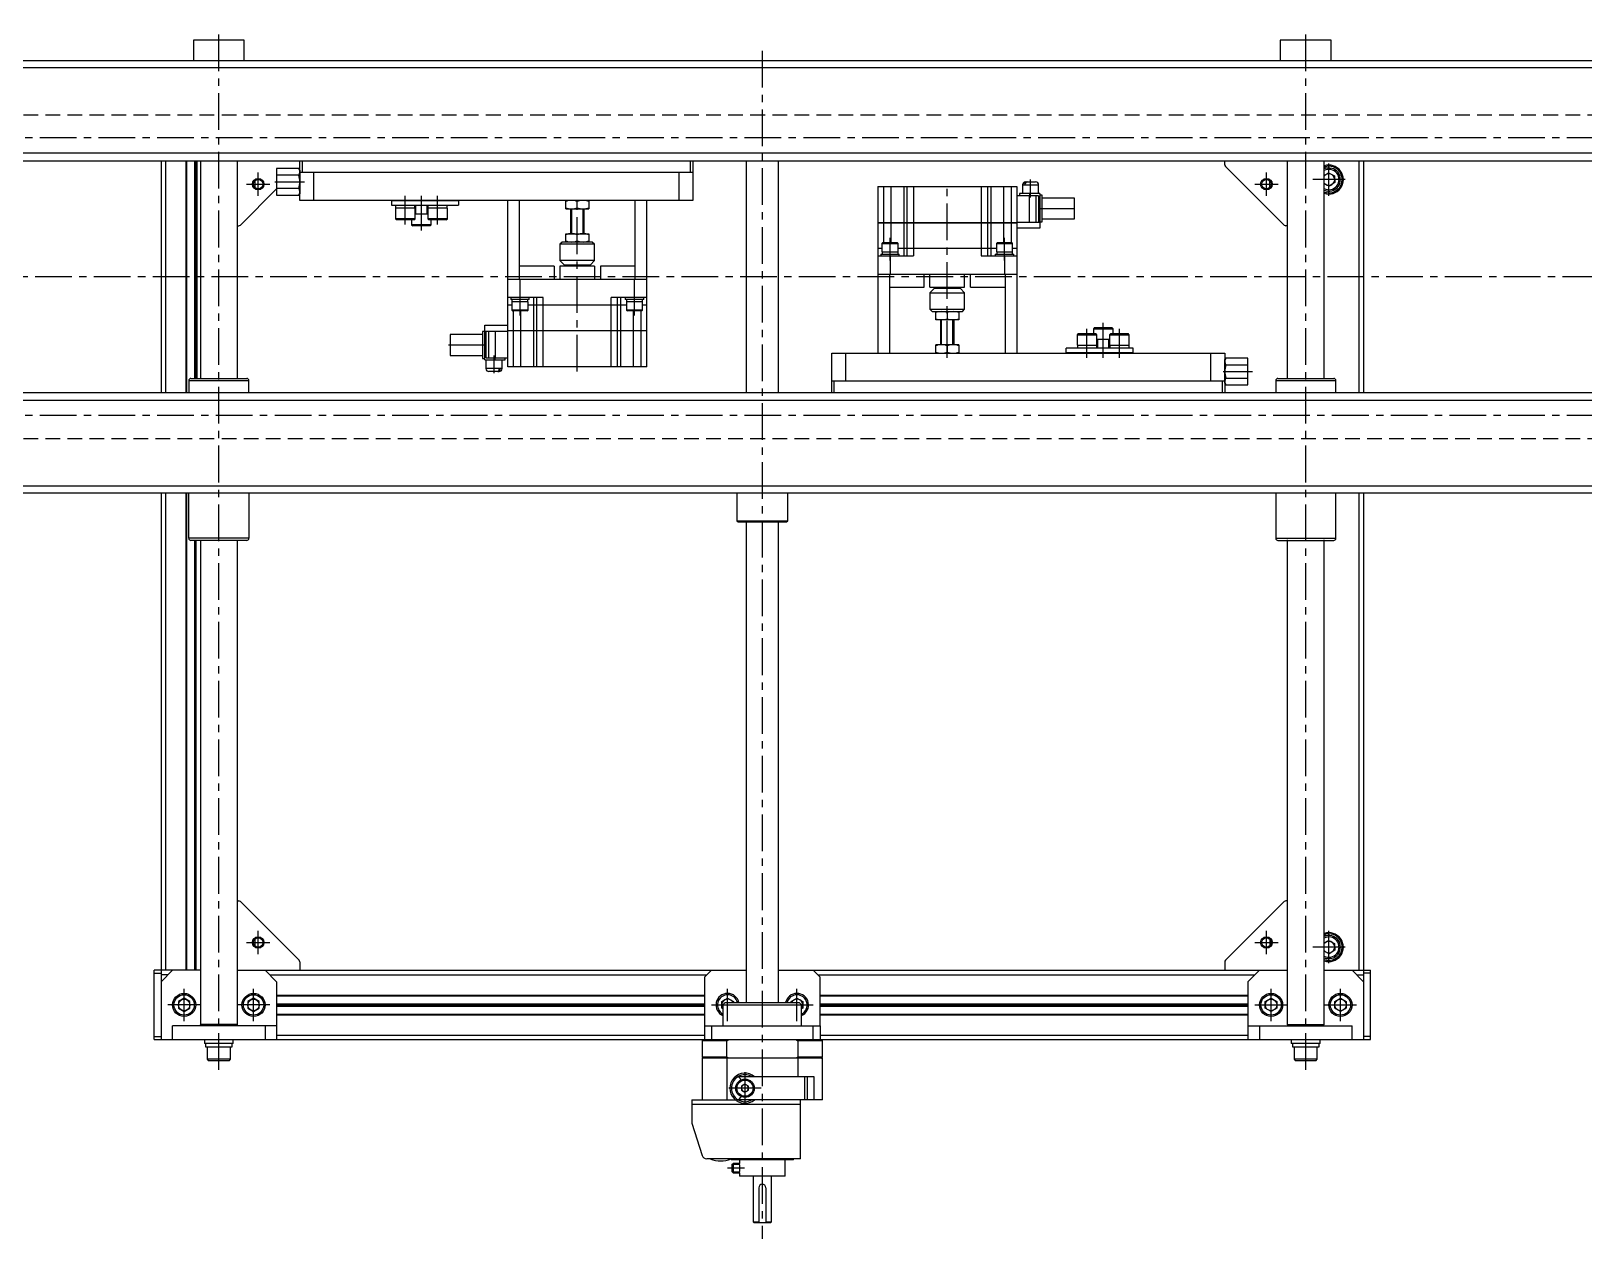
# Model space of a CAD drawing. Extents: x -5 to 1669, y -24 to 976.
# Drawn here: x 586 to 1257, y 450 to 972 of the extents above; entities that cross this region are included whole.
import ezdxf

# ---------------------------------------------------------------- set-up
doc = ezdxf.new("R2010")
doc.units = 0
doc.header["$LTSCALE"] = 0.5
doc.linetypes.add('CENTER', pattern=[50.8, 31.75, -6.35, 6.35, -6.35])
doc.linetypes.add('DASHED', pattern=[19.05, 12.7, -6.35])
for name, color, linetype in [('MSM_CENTER', 1, 'CENTER'), ('MSM_CONTINUOUS', 7, 'CONTINUOUS'), ('MSM_DASHED', 4, 'DASHED'), ('MSM_NARROW', 5, 'CONTINUOUS')]:
    doc.layers.add(name, color=color, linetype=linetype)

msp = doc.modelspace()

# ---------------------------------------------------------------- linework, layer by layer
at = {"layer": 'MSM_CENTER'}
for p, q in [((666.78, 522.97), (666.78, 972.07)), ((1136.78, 522.97), (1136.78, 972.07)), ((901.78, 963.57), (901.78, 449.92)), ((1418, 925.88), (385.6, 925.88)), ((1146.78, 900.88), (1146.78, 914.88)), ((683.78, 900.88), (683.78, 910.88)), ((691.03, 906.88), (703.78, 906.88)), ((981.78, 830.88), (981.78, 906.88)), ((1017.78, 900.18), (1017.78, 907.88)), ((1119.78, 900.88), (1119.78, 910.88)), ((1153.78, 907.88), (1139.78, 907.88)), ((678.78, 905.88), (688.78, 905.88)), ((747.38, 888.48), (747.38, 900.78)), ((754.38, 885.88), (754.38, 900.88)), ((761.38, 888.48), (761.38, 900.78)), ((821.78, 824.88), (821.78, 900.88)), ((1114.78, 905.88), (1124.78, 905.88)), ((1021.03, 895.38), (1038.78, 895.38)), ((957.03, 872.88), (957.03, 882.68)), ((1006.53, 872.88), (1006.53, 882.68)), ((1416.05, 865.88), (383.65, 865.88)), ((797.03, 849.08), (797.03, 858.88)), ((846.53, 849.08), (846.53, 858.88)), ((1042.18, 830.88), (1042.18, 843.28)), ((1049.18, 830.88), (1049.18, 845.88)), ((1056.18, 830.88), (1056.18, 843.28)), ((766.03, 836.38), (783.78, 836.38)), ((785.78, 824.18), (785.78, 831.88)), ((1101.03, 824.88), (1113.78, 824.88)), ((1418, 805.88), (385.6, 805.88)), ((678.78, 578.07), (688.78, 578.07)), ((683.78, 573.07), (683.78, 583.07)), ((1114.78, 578.07), (1124.78, 578.07)), ((1119.78, 573.07), (1119.78, 583.07)), ((1146.78, 569.07), (1146.78, 583.07)), ((1153.78, 576.07), (1139.78, 576.07)), ((651.78, 544.07), (651.78, 558.07)), ((681.78, 544.07), (681.78, 558.07)), ((886.78, 544.07), (886.78, 558.07)), ((916.78, 544.07), (916.78, 558.07)), ((1121.78, 544.07), (1121.78, 558.07)), ((1151.78, 544.07), (1151.78, 558.07)), ((658.78, 551.07), (644.78, 551.07)), ((688.78, 551.07), (674.78, 551.07)), ((879.78, 551.07), (893.78, 551.07)), ((909.78, 551.07), (923.78, 551.07)), ((1114.78, 551.07), (1128.78, 551.07)), ((1144.78, 551.07), (1158.78, 551.07)), ((894.28, 522.07), (894.28, 508.07)), ((901.28, 515.07), (887.28, 515.07)), ((894.06, 480.57), (886.78, 480.57))]:
    msp.add_line(p, q, dxfattribs=at)
at = {"layer": 'MSM_CONTINUOUS'}
for p, q in [((655.78, 968.07), (655.78, 959.38)), ((677.78, 968.07), (655.78, 968.07)), ((677.78, 959.38), (677.78, 968.07)), ((1147.78, 968.07), (1125.78, 968.07)), ((1125.78, 968.07), (1125.78, 959.38)), ((1147.78, 959.38), (1147.78, 968.07)), ((391.78, 959.38), (1411.8, 959.38)), ((393.3, 956.38), (1411.8, 956.38)), ((1413.98, 915.88), (389.58, 915.88)), ((399.8, 919.38), (1403.8, 919.38)), ((641.78, 915.88), (641.78, 815.88)), ((643.78, 915.88), (643.78, 815.88)), ((652.48, 915.88), (652.48, 815.88)), ((652.78, 915.88), (652.78, 815.88)), ((656.27, 915.88), (656.27, 821.88)), ((656.78, 915.88), (656.78, 821.88)), ((657.3, 915.88), (657.3, 821.88)), ((658.78, 915.88), (658.78, 821.88)), ((674.78, 821.88), (674.78, 915.88)), ((701.78, 898.88), (701.78, 915.88)), ((702.78, 915.88), (702.78, 910.88)), ((870.78, 910.88), (870.78, 915.88)), ((871.78, 915.88), (871.78, 898.88)), ((894.78, 915.88), (894.78, 815.88)), ((908.78, 815.88), (908.78, 915.88)), ((1101.78, 914.3), (1101.78, 915.88)), ((1127.49, 888.18), (1102.08, 913.59)), ((1128.78, 915.88), (1128.78, 821.88)), ((1144.78, 821.88), (1144.78, 915.88)), ((1145.43, 912.7), (1145.01, 913.35)), ((1159.78, 915.88), (1159.78, 815.88)), ((1161.78, 915.88), (1161.78, 815.88)), ((682.28, 907.28), (682.27, 907.29)), ((682.28, 907.28), (682.28, 906.62)), ((682.28, 906.62), (682.28, 904.46)), ((701.34, 912.66), (691.78, 912.66)), ((691.78, 912.66), (691.78, 901.11)), ((701.34, 909.77), (691.78, 909.77)), ((701.78, 911.88), (701.34, 912.66)), ((701.78, 911.88), (701.78, 901.88)), ((871.78, 910.88), (701.78, 910.88)), ((707.78, 910.88), (707.78, 898.88)), ((865.78, 898.88), (865.78, 910.88)), ((1015.58, 906.88), (1019.98, 906.88)), ((1121.3, 907.29), (1121.28, 907.28)), ((1121.28, 904.46), (1121.28, 907.28)), ((1144.78, 909.57), (1146.66, 910.77)), ((1146.66, 910.77), (1149.22, 909.43)), ((1149.34, 906.55), (1146.91, 905)), ((1149.22, 909.43), (1149.34, 906.55)), ((676.08, 888.18), (691.78, 903.88)), ((701.34, 904), (691.78, 904)), ((691.78, 901.11), (701.34, 901.11)), ((701.78, 901.88), (701.34, 901.11)), ((951.78, 904.88), (951.78, 889.28)), ((951.78, 904.88), (1011.78, 904.88)), ((954.13, 904.88), (954.13, 889.28)), ((957.42, 904.88), (957.42, 889.28)), ((963, 904.88), (963, 889.28)), ((964.35, 904.88), (964.35, 889.28)), ((967.09, 904.88), (967.09, 874.88)), ((996.47, 904.88), (996.47, 889.28)), ((999.22, 904.88), (999.22, 889.28)), ((1000.57, 904.88), (1000.57, 889.28)), ((1006.15, 904.88), (1006.15, 889.28)), ((1009.44, 904.88), (1009.44, 889.28)), ((1011.78, 904.88), (1011.78, 878.23)), ((1021.18, 900.88), (1011.78, 900.88)), ((1012.98, 901.88), (1012.98, 900.88)), ((1021.78, 901.88), (1012.98, 901.88)), ((1014.28, 905.58), (1014.28, 901.88)), ((1014.28, 905.58), (1021.28, 905.58)), ((1015.52, 905.88), (1015.16, 905.88)), ((1017.2, 900.88), (1017.2, 889.38)), ((1017.28, 901.88), (1017.28, 900.88)), ((1020.09, 900.88), (1020.09, 889.38)), ((1021.18, 900.88), (1021.18, 889.38)), ((1021.28, 901.88), (1021.28, 905.58)), ((1021.78, 901.88), (1021.78, 886.88)), ((1022.78, 901.18), (1021.78, 901.18)), ((1022.78, 889.58), (1022.78, 901.18)), ((1036.78, 899.88), (1022.78, 899.88)), ((1036.78, 890.88), (1036.78, 899.88)), ((1146.91, 905), (1144.78, 906.11)), ((871.78, 898.88), (701.78, 898.88)), ((741.38, 898.78), (741.38, 898.88)), ((741.38, 898.78), (741.38, 896.78)), ((741.38, 898.78), (770.38, 898.78)), ((741.38, 896.78), (770.38, 896.78)), ((743.13, 896.78), (743.13, 890.97)), ((751.63, 895.48), (743.13, 895.48)), ((743.38, 898.78), (743.38, 898.88)), ((751.5, 895.48), (751.5, 896.78)), ((751.63, 890.97), (751.63, 895.48)), ((751.88, 896.78), (751.88, 892.88)), ((756.88, 892.88), (756.88, 896.78)), ((757.13, 896.78), (757.13, 890.97)), ((765.63, 895.48), (757.13, 895.48)), ((765.5, 895.48), (765.5, 896.78)), ((765.63, 890.97), (765.63, 895.48)), ((768.38, 898.78), (768.38, 898.88)), ((770.38, 898.78), (770.38, 898.88)), ((770.38, 898.78), (770.38, 896.78)), ((791.78, 853.58), (791.78, 898.88)), ((796.78, 864.88), (796.78, 898.88)), ((816.78, 895.28), (816.78, 898.88)), ((816.78, 895.28), (826.78, 895.28)), ((816.78, 895.28), (826.78, 895.28)), ((818.78, 895.28), (818.78, 884.48)), ((821.78, 895.73), (821.78, 898.44)), ((824.78, 884.48), (824.78, 895.28)), ((826.78, 898.88), (826.78, 895.28)), ((846.78, 864.88), (846.78, 898.88)), ((851.78, 853.58), (851.78, 898.88)), ((674.78, 887.88), (675.37, 887.88)), ((743.13, 890.97), (743.63, 890.48)), ((751.63, 890.97), (743.13, 890.97)), ((751.14, 890.48), (743.63, 890.48)), ((750.13, 890.48), (750.13, 888.37)), ((750.13, 888.37), (750.63, 887.88)), ((758.63, 888.37), (750.13, 888.37)), ((758.14, 887.88), (750.63, 887.88)), ((751.14, 890.48), (751.63, 890.97)), ((757.13, 892.88), (751.63, 892.88)), ((757.13, 890.97), (757.63, 890.48)), ((765.63, 890.97), (757.13, 890.97)), ((765.14, 890.48), (757.63, 890.48)), ((758.14, 887.88), (758.63, 888.37)), ((758.63, 888.37), (758.63, 890.48)), ((765.14, 890.48), (765.63, 890.97)), ((951.78, 889.28), (1011.78, 889.28)), ((951.78, 889.23), (951.78, 878.23)), ((951.78, 889.23), (1011.78, 889.23)), ((951.83, 889.23), (951.83, 889.28)), ((954.13, 889.23), (954.13, 880.68)), ((954.14, 889.23), (954.14, 889.28)), ((957.42, 889.23), (957.42, 880.68)), ((957.43, 889.23), (957.43, 889.28)), ((963, 889.23), (963, 878.23)), ((963.04, 889.23), (963.04, 889.28)), ((964.35, 889.23), (964.35, 878.23)), ((964.4, 889.23), (964.4, 889.28)), ((996.47, 889.23), (996.47, 889.28)), ((996.47, 889.23), (996.47, 874.88)), ((999.17, 889.23), (999.17, 889.28)), ((999.22, 889.23), (999.22, 878.23)), ((1000.53, 889.23), (1000.53, 889.28)), ((1000.57, 889.23), (1000.57, 878.23)), ((1006.13, 889.23), (1006.13, 889.28)), ((1006.15, 889.23), (1006.15, 880.68)), ((1009.43, 889.23), (1009.43, 889.28)), ((1009.44, 889.23), (1009.44, 880.68)), ((1021.78, 889.38), (1011.78, 889.38)), ((1021.78, 886.88), (1011.78, 886.88)), ((1021.78, 889.58), (1022.78, 889.58)), ((1022.78, 890.88), (1036.78, 890.88)), ((1128.78, 887.88), (1128.2, 887.88)), ((815.28, 880.88), (814.28, 879.88)), ((814.28, 879.88), (814.28, 872.88)), ((829.28, 879.88), (814.28, 879.88)), ((828.28, 880.88), (815.28, 880.88)), ((816.78, 884.48), (826.78, 884.48)), ((816.78, 880.88), (816.78, 884.48)), ((821.78, 881.33), (821.78, 884.04)), ((826.78, 884.48), (826.78, 880.88)), ((829.28, 879.88), (828.28, 880.88)), ((829.28, 872.88), (829.28, 879.88)), ((953.93, 880.68), (953.53, 880.28)), ((953.53, 880.28), (953.53, 876.68)), ((953.53, 880.28), (960.53, 880.28)), ((953.93, 880.68), (960.13, 880.68)), ((960.53, 880.28), (960.13, 880.68)), ((960.53, 876.68), (960.53, 880.28)), ((1003.43, 880.68), (1003.03, 880.28)), ((1003.03, 880.28), (1003.03, 876.68)), ((1003.03, 880.28), (1010.03, 880.28)), ((1003.43, 880.68), (1009.63, 880.68)), ((1010.03, 880.28), (1009.63, 880.68)), ((1010.03, 876.68), (1010.03, 880.28)), ((951.78, 878.23), (953.53, 878.23)), ((951.78, 878.18), (953.53, 878.18)), ((951.78, 878.18), (951.78, 832.88)), ((951.78, 874.88), (967.09, 874.88)), ((951.83, 878.23), (951.83, 878.18)), ((953.03, 875.68), (953.03, 874.88)), ((953.03, 875.68), (961.03, 875.68)), ((953.53, 876.68), (960.53, 876.68)), ((953.65, 876.68), (953.65, 875.68)), ((957.08, 874.88), (957.08, 866.88)), ((960.53, 878.23), (1003.03, 878.23)), ((960.53, 878.18), (1003.03, 878.18)), ((960.53, 875.68), (960.53, 876.68)), ((960.53, 875.68), (960.53, 876.68)), ((961.03, 874.88), (961.03, 875.68)), ((963, 878.18), (963, 874.88)), ((963.04, 878.23), (963.04, 878.18)), ((964.35, 878.18), (964.35, 874.88)), ((964.4, 878.23), (964.4, 878.18)), ((996.47, 874.88), (1011.78, 874.88)), ((999.17, 878.23), (999.17, 878.18)), ((999.22, 878.18), (999.22, 874.88)), ((1000.53, 878.23), (1000.53, 878.18)), ((1000.57, 878.18), (1000.57, 874.88)), ((1002.53, 875.68), (1002.53, 874.88)), ((1002.53, 875.68), (1010.53, 875.68)), ((1003.03, 876.68), (1010.03, 876.68)), ((1003.15, 876.68), (1003.15, 875.68)), ((1006.48, 874.88), (1006.48, 866.88)), ((1010.03, 878.23), (1011.78, 878.23)), ((1010.03, 878.18), (1011.78, 878.18)), ((1010.03, 875.68), (1010.03, 876.68)), ((1010.03, 875.68), (1010.03, 876.68)), ((1010.53, 874.88), (1010.53, 875.68)), ((1011.73, 878.23), (1011.73, 878.18)), ((1011.78, 878.18), (1011.78, 832.88)), ((811.78, 870.38), (796.78, 870.38)), ((811.78, 870.38), (811.78, 864.88)), ((814.28, 872.88), (816.28, 870.88)), ((829.28, 872.88), (814.28, 872.88)), ((829.28, 870.38), (814.28, 870.38)), ((814.28, 870.38), (814.28, 864.88)), ((827.28, 870.88), (816.28, 870.88)), ((827.28, 870.88), (829.28, 872.88)), ((829.28, 870.38), (829.28, 864.88)), ((846.78, 870.38), (831.78, 870.38)), ((831.78, 870.38), (831.78, 864.88)), ((1011.78, 866.88), (951.78, 866.88)), ((956.78, 866.88), (956.78, 832.88)), ((971.78, 861.38), (971.78, 866.88)), ((974.28, 861.38), (974.28, 866.88)), ((989.28, 861.38), (989.28, 866.88)), ((991.78, 861.38), (991.78, 866.88)), ((1006.78, 866.88), (1006.78, 832.88)), ((791.78, 864.88), (851.78, 864.88)), ((797.08, 856.88), (797.08, 864.88)), ((846.48, 856.88), (846.48, 864.88)), ((956.78, 861.38), (971.78, 861.38)), ((974.28, 861.38), (989.28, 861.38)), ((976.28, 860.88), (974.28, 858.88)), ((976.28, 860.88), (987.28, 860.88)), ((989.28, 858.88), (987.28, 860.88)), ((991.78, 861.38), (1006.78, 861.38)), ((807.09, 856.88), (791.78, 856.88)), ((793.53, 853.58), (791.78, 853.58)), ((793.53, 853.53), (791.78, 853.53)), ((791.78, 826.88), (791.78, 853.53)), ((791.83, 853.53), (791.83, 853.58)), ((793.03, 856.88), (793.03, 856.08)), ((801.03, 856.08), (793.03, 856.08)), ((793.53, 856.08), (793.53, 855.08)), ((793.53, 856.08), (793.53, 855.08)), ((793.53, 855.08), (793.53, 851.48)), ((800.53, 855.08), (793.53, 855.08)), ((800.42, 855.08), (800.42, 856.08)), ((800.53, 851.48), (800.53, 855.08)), ((843.03, 853.58), (800.53, 853.58)), ((843.03, 853.53), (800.53, 853.53)), ((801.03, 856.08), (801.03, 856.88)), ((803, 853.58), (803, 856.88)), ((803, 842.53), (803, 853.53)), ((803.04, 853.53), (803.04, 853.58)), ((804.35, 853.58), (804.35, 856.88)), ((804.35, 842.53), (804.35, 853.53)), ((804.4, 853.53), (804.4, 853.58)), ((807.09, 842.53), (807.09, 856.88)), ((851.78, 856.88), (836.47, 856.88)), ((836.47, 826.88), (836.47, 856.88)), ((839.17, 853.53), (839.17, 853.58)), ((839.22, 853.58), (839.22, 856.88)), ((839.22, 842.53), (839.22, 853.53)), ((840.53, 853.53), (840.53, 853.58)), ((840.57, 853.58), (840.57, 856.88)), ((840.57, 842.53), (840.57, 853.53)), ((842.53, 856.88), (842.53, 856.08)), ((850.53, 856.08), (842.53, 856.08)), ((843.03, 856.08), (843.03, 855.08)), ((843.03, 856.08), (843.03, 855.08)), ((843.03, 855.08), (843.03, 851.48)), ((850.03, 855.08), (843.03, 855.08)), ((849.92, 855.08), (849.92, 856.08)), ((850.03, 851.48), (850.03, 855.08)), ((851.78, 853.58), (850.03, 853.58)), ((851.78, 853.53), (850.03, 853.53)), ((850.53, 856.08), (850.53, 856.88)), ((851.73, 853.53), (851.73, 853.58)), ((851.78, 842.53), (851.78, 853.53)), ((974.28, 858.88), (974.28, 851.88)), ((974.28, 858.88), (989.28, 858.88)), ((989.28, 851.88), (989.28, 858.88)), ((793.53, 851.48), (793.93, 851.08)), ((800.53, 851.48), (793.53, 851.48)), ((800.13, 851.08), (793.93, 851.08)), ((794.13, 842.53), (794.13, 851.08)), ((797.42, 842.53), (797.42, 851.08)), ((800.13, 851.08), (800.53, 851.48)), ((843.03, 851.48), (843.43, 851.08)), ((850.03, 851.48), (843.03, 851.48)), ((849.63, 851.08), (843.43, 851.08)), ((846.15, 842.53), (846.15, 851.08)), ((849.44, 842.53), (849.44, 851.08)), ((849.63, 851.08), (850.03, 851.48)), ((974.28, 851.88), (975.28, 850.88)), ((974.28, 851.88), (989.28, 851.88)), ((975.28, 850.88), (988.28, 850.88)), ((976.78, 847.28), (976.78, 850.88)), ((986.78, 847.28), (976.78, 847.28)), ((978.78, 847.28), (978.78, 836.48)), ((981.78, 850.44), (981.78, 847.73)), ((984.78, 836.48), (984.78, 847.28)), ((986.78, 850.88), (986.78, 847.28)), ((988.28, 850.88), (989.28, 851.88)), ((780.78, 840.88), (766.78, 840.88)), ((766.78, 840.88), (766.78, 831.88)), ((781.78, 842.18), (780.78, 842.18)), ((780.78, 842.18), (780.78, 830.58)), ((781.78, 829.88), (781.78, 844.88)), ((781.78, 844.88), (791.78, 844.88)), ((781.78, 842.38), (791.78, 842.38)), ((782.38, 830.88), (782.38, 842.38)), ((783.48, 830.88), (783.48, 842.38)), ((786.37, 830.88), (786.37, 842.38)), ((851.78, 842.53), (791.78, 842.53)), ((851.78, 842.48), (791.78, 842.48)), ((794.13, 826.88), (794.13, 842.48)), ((794.14, 842.53), (794.14, 842.48)), ((797.42, 826.88), (797.42, 842.48)), ((797.43, 842.53), (797.43, 842.48)), ((803, 826.88), (803, 842.48)), ((803.04, 842.53), (803.04, 842.48)), ((804.35, 826.88), (804.35, 842.48)), ((804.4, 842.53), (804.4, 842.48)), ((807.09, 842.53), (807.09, 842.48)), ((807.09, 826.88), (807.09, 842.48)), ((839.17, 842.53), (839.17, 842.48)), ((839.22, 826.88), (839.22, 842.48)), ((840.53, 842.53), (840.53, 842.48)), ((840.57, 826.88), (840.57, 842.48)), ((846.13, 842.53), (846.13, 842.48)), ((846.15, 826.88), (846.15, 842.48)), ((849.43, 842.53), (849.43, 842.48)), ((849.44, 826.88), (849.44, 842.48)), ((851.73, 842.53), (851.73, 842.48)), ((851.78, 826.88), (851.78, 842.48)), ((1038.43, 841.28), (1037.93, 840.79)), ((1037.93, 840.79), (1037.93, 836.28)), ((1037.93, 840.79), (1046.43, 840.79)), ((1038.43, 841.28), (1045.94, 841.28)), ((1045.43, 843.88), (1044.93, 843.39)), ((1044.93, 843.39), (1044.93, 841.28)), ((1044.93, 843.39), (1053.43, 843.39)), ((1045.43, 843.88), (1052.94, 843.88)), ((1046.43, 840.79), (1045.94, 841.28)), ((1046.43, 834.98), (1046.43, 840.79)), ((1052.43, 841.28), (1051.93, 840.79)), ((1051.93, 840.79), (1051.93, 836.28)), ((1051.93, 840.79), (1060.43, 840.79)), ((1052.43, 841.28), (1059.94, 841.28)), ((1053.43, 843.39), (1052.94, 843.88)), ((1053.43, 841.28), (1053.43, 843.39)), ((1060.43, 840.79), (1059.94, 841.28)), ((1060.43, 834.98), (1060.43, 840.79)), ((931.78, 832.88), (1101.78, 832.88)), ((931.78, 815.88), (931.78, 832.88)), ((937.78, 832.88), (937.78, 820.88)), ((986.78, 836.48), (976.78, 836.48)), ((976.78, 832.88), (976.78, 836.48)), ((986.78, 836.48), (976.78, 836.48)), ((981.78, 836.04), (981.78, 833.33)), ((986.78, 836.48), (986.78, 832.88)), ((1033.18, 832.98), (1033.18, 834.98)), ((1062.18, 834.98), (1033.18, 834.98)), ((1062.18, 832.98), (1033.18, 832.98)), ((1033.18, 832.98), (1033.18, 832.88)), ((1035.18, 832.98), (1035.18, 832.88)), ((1037.93, 836.28), (1046.43, 836.28)), ((1038.07, 836.28), (1038.07, 834.98)), ((1046.43, 838.88), (1051.93, 838.88)), ((1046.68, 838.88), (1046.68, 834.98)), ((1051.68, 834.98), (1051.68, 838.88)), ((1051.93, 836.28), (1060.43, 836.28)), ((1052.07, 836.28), (1052.07, 834.98)), ((1060.18, 832.98), (1060.18, 832.88)), ((1062.18, 832.98), (1062.18, 834.98)), ((1062.18, 832.98), (1062.18, 832.88)), ((1095.78, 820.88), (1095.78, 832.88)), ((1101.78, 832.88), (1101.78, 815.88)), ((766.78, 831.88), (780.78, 831.88)), ((780.78, 830.58), (781.78, 830.58)), ((781.78, 829.88), (790.58, 829.88)), ((782.28, 829.88), (782.28, 826.18)), ((789.28, 826.18), (782.28, 826.18)), ((782.38, 830.88), (791.78, 830.88)), ((786.28, 829.88), (786.28, 830.88)), ((789.28, 826.18), (789.28, 829.88)), ((790.58, 829.88), (790.58, 830.88)), ((851.78, 826.88), (791.78, 826.88)), ((1101.78, 829.88), (1102.23, 830.66)), ((1101.78, 819.88), (1101.78, 829.88)), ((1111.78, 830.66), (1102.23, 830.66)), ((1102.23, 827.77), (1111.78, 827.77)), ((1111.78, 819.11), (1111.78, 830.66)), ((653.78, 820.95), (653.78, 815.88)), ((653.78, 820.95), (679.78, 820.95)), ((654.72, 821.88), (678.85, 821.88)), ((679.78, 815.88), (679.78, 820.95)), ((787.98, 824.88), (783.58, 824.88)), ((788.05, 825.88), (788.41, 825.88)), ((931.78, 820.88), (1101.78, 820.88)), ((932.78, 820.88), (932.78, 815.88)), ((1100.78, 815.88), (1100.78, 820.88)), ((1101.78, 819.88), (1102.23, 819.11)), ((1102.23, 822), (1111.78, 822)), ((1123.78, 820.95), (1123.78, 815.88)), ((1123.78, 820.95), (1149.78, 820.95)), ((1124.72, 821.88), (1148.85, 821.88)), ((1149.78, 815.88), (1149.78, 820.95)), ((389.6, 815.88), (1413.98, 815.88)), ((1102.23, 819.11), (1111.78, 819.11)), ((1403.78, 812.38), (399.8, 812.38)), ((1411.8, 772.38), (391.8, 772.38)), ((1409.78, 775.38), (393.8, 775.38)), ((641.78, 772.38), (641.78, 536.07)), ((643.78, 772.38), (643.78, 566.07)), ((652.48, 772.38), (652.48, 566.07)), ((652.78, 772.38), (652.78, 566.07)), ((653.78, 752.82), (653.78, 772.38)), ((679.78, 772.38), (679.78, 752.82)), ((890.78, 772.38), (890.78, 760.38)), ((912.78, 760.38), (912.78, 772.38)), ((1123.78, 772.38), (1123.78, 752.82)), ((1149.78, 752.82), (1149.78, 772.38)), ((1159.78, 772.38), (1159.78, 566.07)), ((1161.78, 772.38), (1161.78, 536.07)), ((890.78, 760.38), (891.28, 759.88)), ((890.78, 760.38), (912.78, 760.38)), ((891.28, 759.88), (912.28, 759.88)), ((894.78, 760.07), (894.78, 552.07)), ((908.78, 552.07), (908.78, 760.07)), ((912.28, 759.88), (912.78, 760.38)), ((679.78, 752.82), (653.78, 752.82)), ((656.27, 752.07), (656.27, 566.07)), ((656.78, 752.07), (656.78, 566.07)), ((658.78, 752.07), (658.78, 542.07)), ((674.78, 542.57), (674.78, 752.07)), ((1123.78, 752.82), (1149.78, 752.82)), ((1128.78, 752.07), (1128.78, 542.57)), ((1144.78, 542.57), (1144.78, 752.07)), ((678.85, 751.88), (654.72, 751.88)), ((1124.72, 751.88), (1148.85, 751.88)), ((674.78, 596.07), (675.37, 596.07)), ((676.08, 595.78), (701.49, 570.36)), ((1127.49, 595.78), (1102.08, 570.36)), ((1128.78, 596.07), (1128.2, 596.07)), ((682.28, 579.49), (682.28, 576.67)), ((1121.28, 579.49), (1121.28, 576.67)), ((1144.78, 577.76), (1146.66, 578.96)), ((1145.43, 580.89), (1145.01, 581.54)), ((1146.66, 578.96), (1149.22, 577.62)), ((1149.22, 577.62), (1149.34, 574.73)), ((682.27, 576.66), (682.28, 576.67)), ((1121.3, 576.66), (1121.28, 576.67)), ((1146.91, 573.19), (1144.78, 574.3)), ((1149.34, 574.73), (1146.91, 573.19)), ((638.78, 536.07), (638.78, 566.07)), ((658.78, 566.07), (638.78, 566.07)), ((638.78, 564.77), (641.78, 564.77)), ((641.78, 561.07), (646.78, 566.07)), ((644.78, 564.07), (641.78, 564.07)), ((674.78, 566.07), (894.78, 566.07)), ((686.78, 566.07), (691.78, 561.07)), ((688.78, 564.07), (877.78, 564.07)), ((701.78, 569.66), (701.78, 566.07)), ((879.78, 566.07), (876.78, 563.07)), ((908.78, 566.07), (1128.78, 566.07)), ((926.78, 563.07), (923.78, 566.07)), ((925.78, 564.07), (1114.78, 564.07)), ((1101.78, 569.66), (1101.78, 566.07)), ((1116.78, 566.07), (1111.78, 561.07)), ((1144.78, 566.07), (1164.78, 566.07)), ((1161.78, 561.07), (1156.78, 566.07)), ((1158.78, 564.07), (1161.78, 564.07)), ((1164.78, 564.77), (1161.78, 564.77)), ((1164.78, 536.07), (1164.78, 566.07)), ((691.78, 561.07), (691.78, 536.07)), ((876.78, 563.07), (876.78, 536.07)), ((926.78, 542.07), (926.78, 563.07)), ((1111.78, 561.07), (1111.78, 536.07)), ((651.78, 553.96), (649.28, 552.51)), ((649.28, 552.51), (649.28, 549.63)), ((654.28, 552.51), (651.78, 553.96)), ((654.28, 549.63), (654.28, 552.51)), ((681.78, 553.96), (679.28, 552.51)), ((679.28, 552.51), (679.28, 549.63)), ((684.28, 552.51), (681.78, 553.96)), ((684.28, 549.63), (684.28, 552.51)), ((691.78, 555.37), (876.78, 555.37)), ((691.78, 555.07), (876.78, 555.07)), ((691.78, 551.59), (876.78, 551.59)), ((691.78, 551.07), (876.78, 551.07)), ((884.28, 552.51), (886.78, 553.96)), ((884.28, 549.63), (884.28, 552.51)), ((885.78, 552.07), (884.78, 551.07)), ((884.78, 551.07), (884.78, 542.07)), ((884.78, 551.07), (918.78, 551.07)), ((885.78, 552.07), (917.78, 552.07)), ((886.78, 553.96), (889.28, 552.51)), ((889.28, 552.51), (889.28, 552.07)), ((914.28, 552.51), (916.78, 553.96)), ((914.28, 552.07), (914.28, 552.51)), ((916.78, 553.96), (919.28, 552.51)), ((918.78, 551.07), (917.78, 552.07)), ((918.78, 542.07), (918.78, 551.07)), ((919.28, 552.51), (919.28, 549.63)), ((926.78, 555.37), (1111.78, 555.37)), ((926.78, 555.07), (1111.78, 555.07)), ((926.78, 551.59), (1111.78, 551.59)), ((926.78, 551.07), (1111.78, 551.07)), ((1119.28, 552.51), (1121.78, 553.96)), ((1119.28, 549.63), (1119.28, 552.51)), ((1121.78, 553.96), (1124.28, 552.51)), ((1124.28, 552.51), (1124.28, 549.63)), ((1149.28, 552.51), (1151.78, 553.96)), ((1149.28, 549.63), (1149.28, 552.51)), ((1151.78, 553.96), (1154.28, 552.51)), ((1154.28, 552.51), (1154.28, 549.63)), ((649.28, 549.63), (651.78, 548.18)), ((651.78, 548.18), (654.28, 549.63)), ((679.28, 549.63), (681.78, 548.18)), ((681.78, 548.18), (684.28, 549.63)), ((691.78, 550.55), (876.78, 550.55)), ((691.78, 547.07), (876.78, 547.07)), ((691.78, 546.77), (876.78, 546.77)), ((884.78, 549.34), (884.28, 549.63)), ((919.28, 549.63), (918.78, 549.34)), ((926.78, 550.55), (1111.78, 550.55)), ((926.78, 547.07), (1111.78, 547.07)), ((926.78, 546.77), (1111.78, 546.77)), ((1121.78, 548.18), (1119.28, 549.63)), ((1124.28, 549.63), (1121.78, 548.18)), ((1151.78, 548.18), (1149.28, 549.63)), ((1154.28, 549.63), (1151.78, 548.18)), ((638.78, 537.37), (641.78, 537.37)), ((646.78, 536.07), (646.78, 542.07)), ((691.78, 542.07), (646.78, 542.07)), ((659.28, 542.07), (658.78, 542.57)), ((674.78, 542.57), (658.78, 542.57)), ((674.28, 542.07), (674.78, 542.57)), ((686.78, 542.07), (686.78, 536.07)), ((691.78, 538.07), (876.78, 538.07)), ((876.78, 542.07), (926.78, 542.07)), ((879.78, 542.07), (879.78, 536.07)), ((923.78, 536.07), (923.78, 542.07)), ((926.78, 542.07), (926.78, 536.07)), ((926.78, 538.07), (1111.78, 538.07)), ((1111.78, 542.07), (1156.78, 542.07)), ((1116.78, 542.07), (1116.78, 536.07)), ((1129.28, 542.07), (1128.78, 542.57)), ((1128.78, 542.57), (1144.78, 542.57)), ((1144.28, 542.07), (1144.78, 542.57)), ((1156.78, 536.07), (1156.78, 542.07)), ((1164.78, 537.37), (1161.78, 537.37)), ((638.78, 536.07), (1164.78, 536.07)), ((660.53, 536.07), (660.53, 534.47)), ((660.53, 536.07), (660.53, 534.47)), ((673.03, 534.47), (660.53, 534.47)), ((661.03, 534.47), (661.03, 532.97)), ((661.03, 534.47), (661.03, 532.97)), ((661.03, 532.97), (672.53, 532.97)), ((661.78, 532.97), (661.78, 527.57)), ((671.78, 527.57), (671.78, 532.97)), ((672.53, 532.97), (672.53, 534.47)), ((672.53, 532.97), (672.53, 534.47)), ((673.03, 534.47), (673.03, 536.07)), ((673.03, 534.47), (673.03, 536.07)), ((876.28, 536.07), (875.78, 535.57)), ((875.78, 535.57), (875.78, 528.57)), ((886.47, 535.57), (875.78, 535.57)), ((886.47, 535.57), (887.33, 536.07)), ((886.47, 528.57), (886.47, 535.57)), ((916.26, 536.07), (917.13, 535.57)), ((917.13, 535.57), (917.13, 528.57)), ((927.78, 535.57), (917.13, 535.57)), ((927.78, 535.57), (927.28, 536.07)), ((927.78, 528.57), (927.78, 535.57)), ((1130.53, 536.07), (1130.53, 534.47)), ((1130.53, 536.07), (1130.53, 534.47)), ((1143.03, 534.47), (1130.53, 534.47)), ((1131.03, 534.47), (1131.03, 532.97)), ((1131.03, 534.47), (1131.03, 532.97)), ((1131.03, 532.97), (1142.53, 532.97)), ((1131.78, 532.97), (1131.78, 527.57)), ((1141.78, 527.57), (1141.78, 532.97)), ((1142.53, 532.97), (1142.53, 534.47)), ((1142.53, 532.97), (1142.53, 534.47)), ((1143.03, 534.47), (1143.03, 536.07)), ((1143.03, 534.47), (1143.03, 536.07)), ((661.78, 527.57), (662.38, 526.97)), ((671.78, 527.57), (661.78, 527.57)), ((671.18, 526.97), (662.38, 526.97)), ((671.18, 526.97), (671.78, 527.57)), ((875.78, 528.57), (876.28, 528.07)), ((886.47, 528.57), (875.78, 528.57)), ((875.78, 528.07), (875.78, 510.07)), ((927.78, 528.07), (875.78, 528.07)), ((887.33, 528.07), (886.47, 528.57)), ((886.57, 510.07), (886.57, 528.07)), ((917.13, 528.57), (916.26, 528.07)), ((927.78, 528.57), (917.13, 528.57)), ((917.23, 520.07), (917.23, 528.07)), ((927.28, 528.07), (927.78, 528.57)), ((927.78, 510.07), (927.78, 528.07)), ((1131.78, 527.57), (1132.38, 526.97)), ((1141.78, 527.57), (1131.78, 527.57)), ((1141.18, 526.97), (1132.38, 526.97)), ((1141.18, 526.97), (1141.78, 527.57)), ((924.28, 520.07), (891.23, 520.07)), ((920.22, 510.07), (920.22, 520.07)), ((921.28, 510.07), (921.28, 520.07)), ((924.28, 510.07), (924.28, 520.07)), ((894.28, 516.8), (892.78, 515.94)), ((892.78, 515.94), (892.78, 514.21)), ((892.78, 514.21), (894.28, 513.34)), ((895.78, 515.94), (894.28, 516.8)), ((894.28, 513.34), (895.78, 514.21)), ((895.78, 514.21), (895.78, 515.94)), ((871.28, 510.07), (890.13, 510.07)), ((871.28, 510.07), (871.28, 499.96)), ((918.28, 508.07), (871.28, 508.07)), ((927.78, 510.07), (891.23, 510.07)), ((918.28, 484.57), (918.28, 510.07)), ((871.28, 499.96), (875.84, 485.95)), ((918.28, 484.57), (877.74, 484.57)), ((888.28, 484.57), (888.28, 484.07)), ((915.28, 484.07), (888.28, 484.07)), ((891.88, 484.07), (891.88, 482.57)), ((911.68, 477.07), (911.68, 484.07)), ((915.28, 484.07), (915.28, 484.57)), ((888.78, 482.19), (889.16, 482.57)), ((888.78, 478.95), (888.78, 482.19)), ((889.16, 478.57), (888.78, 478.95)), ((891.88, 482.57), (889.16, 482.57)), ((889.16, 482.57), (889.16, 478.57)), ((889.16, 478.57), (891.88, 478.57)), ((891.88, 478.57), (891.88, 477.07)), ((911.68, 477.07), (891.88, 477.07)), ((897.78, 477.07), (897.78, 457.34)), ((905.78, 457.34), (905.78, 477.07)), ((900.28, 472.07), (900.28, 457.07)), ((903.28, 472.07), (903.28, 457.07)), ((897.78, 457.34), (898.05, 457.07)), ((897.78, 457.34), (900.28, 457.34)), ((898.05, 457.07), (905.52, 457.07)), ((903.28, 457.34), (905.78, 457.34)), ((905.52, 457.07), (905.78, 457.34))]:
    msp.add_line(p, q, dxfattribs=at)
for centre, radius in [((683.78, 905.88), 2.5), ((683.78, 905.88), 2.07), ((1119.78, 905.88), 2.5), ((1119.78, 905.88), 2.07), ((683.78, 578.07), 2.5), ((683.78, 578.07), 2.07), ((1119.78, 578.07), 2.5), ((1119.78, 578.07), 2.07), ((651.78, 551.07), 5), ((651.78, 551.07), 4.4), ((651.78, 551.07), 2.5), ((681.78, 551.07), 5), ((681.78, 551.07), 4.4), ((681.78, 551.07), 2.5), ((1121.78, 551.07), 5), ((1121.78, 551.07), 4.4), ((1121.78, 551.07), 2.5), ((1151.78, 551.07), 5), ((1151.78, 551.07), 4.4), ((1151.78, 551.07), 2.5), ((894.28, 515.07), 4), ((894.28, 515.07), 3.5)]:
    msp.add_circle(centre, radius, dxfattribs=at)
for centre, radius, start, end in [((1102.78, 914.3), 1, 180, 225), ((1146.78, 907.88), 6.25, 251.33708, 108.66292), ((1146.78, 907.88), 5.75, 249.64559, 107.92467), ((699.23, 911.21), 2.56, 325.61575, 25.61575), ((692.23, 906.88), 9.55, 342.41205, 17.58795), ((1015.58, 905.58), 1.3, 90, 180), ((1016.72, 905.64), 1.57, 143.51019, 171.16991), ((1016.06, 906.13), 0.757, 90, 143.52771), ((1016.42, 906.13), 0.751, 90, 150.23143), ((1019.98, 905.58), 1.3, 360, 90), ((1146.78, 907.88), 5, 246.42182, 113.57818), ((1146.78, 907.88), 4.4, 242.96431, 117.03569), ((1146.78, 907.88), 2.5, 216.86997, 143.13003), ((699.23, 902.55), 2.56, 334.38425, 34.38425), ((1017.07, 905.63), 1.58, 146.14288, 170.62179), ((819.28, 891.66), 7.22, 69.74384, 110.25616), ((819.28, 902.5), 7.22, 249.74384, 290.25616), ((824.28, 891.66), 7.22, 69.74384, 110.25616), ((824.28, 902.5), 7.22, 249.74384, 290.25616), ((675.37, 888.88), 1, 270, 315), ((1128.2, 888.88), 1, 225, 270), ((819.28, 877.26), 7.22, 69.74384, 110.25616), ((819.28, 888.1), 7.22, 249.74384, 290.25616), ((824.28, 877.26), 7.22, 69.74384, 110.25616), ((824.28, 888.1), 7.22, 249.74384, 290.25616), ((979.28, 843.66), 7.22, 69.74384, 110.25616), ((979.28, 854.5), 7.22, 249.74384, 290.25616), ((984.28, 843.66), 7.22, 69.74384, 110.25616), ((984.28, 854.5), 7.22, 249.74384, 290.25616), ((979.28, 829.26), 7.22, 69.74384, 110.25616), ((979.28, 840.1), 7.22, 249.74384, 290.25616), ((984.28, 829.26), 7.22, 69.74384, 110.25616), ((984.28, 840.1), 7.22, 249.74384, 290.25616), ((783.58, 826.18), 1.3, 180, 270), ((787.98, 826.18), 1.3, 270, 0), ((1104.34, 829.21), 2.56, 154.38425, 214.38425), ((1111.34, 824.88), 9.55, 162.41205, 197.58795), ((654.72, 820.95), 0.938, 90, 180), ((678.85, 820.95), 0.938, 0, 90), ((787.15, 825.63), 0.751, 270, 330.23143), ((787.51, 825.64), 0.757, 270, 323.52771), ((786.49, 826.14), 1.58, 326.14288, 350.62179), ((786.85, 826.12), 1.57, 323.51019, 351.16991), ((1104.34, 820.55), 2.56, 145.61575, 205.61575), ((1124.72, 820.95), 0.938, 90, 180), ((1148.85, 820.95), 0.938, 0, 90), ((654.72, 752.82), 0.938, 180, 270), ((678.85, 752.82), 0.938, 270, 360), ((1124.72, 752.82), 0.938, 180, 270), ((1148.85, 752.82), 0.938, 270, 360), ((675.37, 595.07), 1, 45, 90), ((1128.2, 595.07), 1, 90, 135), ((1146.78, 576.07), 6.25, 251.33708, 108.66292), ((1146.78, 576.07), 5.75, 249.64559, 107.92467), ((1146.78, 576.07), 5, 246.42182, 113.57818), ((1146.78, 576.07), 4.4, 242.96431, 117.03569), ((1146.78, 576.07), 2.5, 216.86997, 143.13003), ((700.78, 569.66), 1, 0, 45), ((1102.78, 569.66), 1, 135, 180), ((886.78, 551.07), 5, 11.53693, 246.42181), ((886.78, 551.07), 4.4, 13.13653, 242.96429), ((886.78, 551.07), 2.5, 23.57812, 216.86986), ((886.78, 551.07), 4.4, 359.99994, 0), ((916.78, 551.07), 5, 293.57819, 168.46307), ((916.78, 551.07), 4.4, 297.03571, 166.86347), ((916.78, 551.07), 2.5, 323.13014, 156.42188), ((894.28, 515.07), 6.5, 50.28486, 309.71514), ((894.28, 515.07), 5.85, 121.35988, 238.64012), ((888.25, 515.24), 5.68, 38.19825, 58.33656), ((894.28, 515.07), 5.85, 58.7598, 121.2402), ((888.25, 514.9), 5.68, 301.66344, 321.80175), ((894.28, 515.07), 1.5, 120, 180), ((894.28, 515.07), 1.5, 180, 240), ((894.28, 515.07), 1.5, 60, 120), ((894.28, 515.07), 1.5, 240, 300), ((894.28, 515.07), 1.5, 0, 60), ((894.28, 515.07), 1.5, 300, 0), ((894.28, 515.07), 5.85, 238.7598, 301.2402), ((877.74, 486.57), 2, 197.99999, 270), ((883.78, 495.2), 11.54, 247.05108, 292.94892), ((882.19, 480.57), 9.9, 348.34586, 11.65414), ((901.78, 472.07), 1.5, 0, 180)]:
    msp.add_arc(centre, radius, start, end, dxfattribs=at)
at = {"layer": 'MSM_DASHED'}
for p, q in [((391.78, 935.88), (1411.78, 935.88)), ((391.78, 795.88), (1411.78, 795.88))]:
    msp.add_line(p, q, dxfattribs=at)
at = {"layer": 'MSM_NARROW'}
for p, q in [((819.33, 895.28), (819.33, 884.48)), ((824.24, 895.28), (824.24, 884.48)), ((979.33, 836.48), (979.33, 847.28)), ((984.24, 836.48), (984.24, 847.28)), ((888.78, 482.19), (891.96, 482.19)), ((888.78, 478.95), (891.96, 478.95))]:
    msp.add_line(p, q, dxfattribs=at)

doc.saveas('drawing.dxf')
